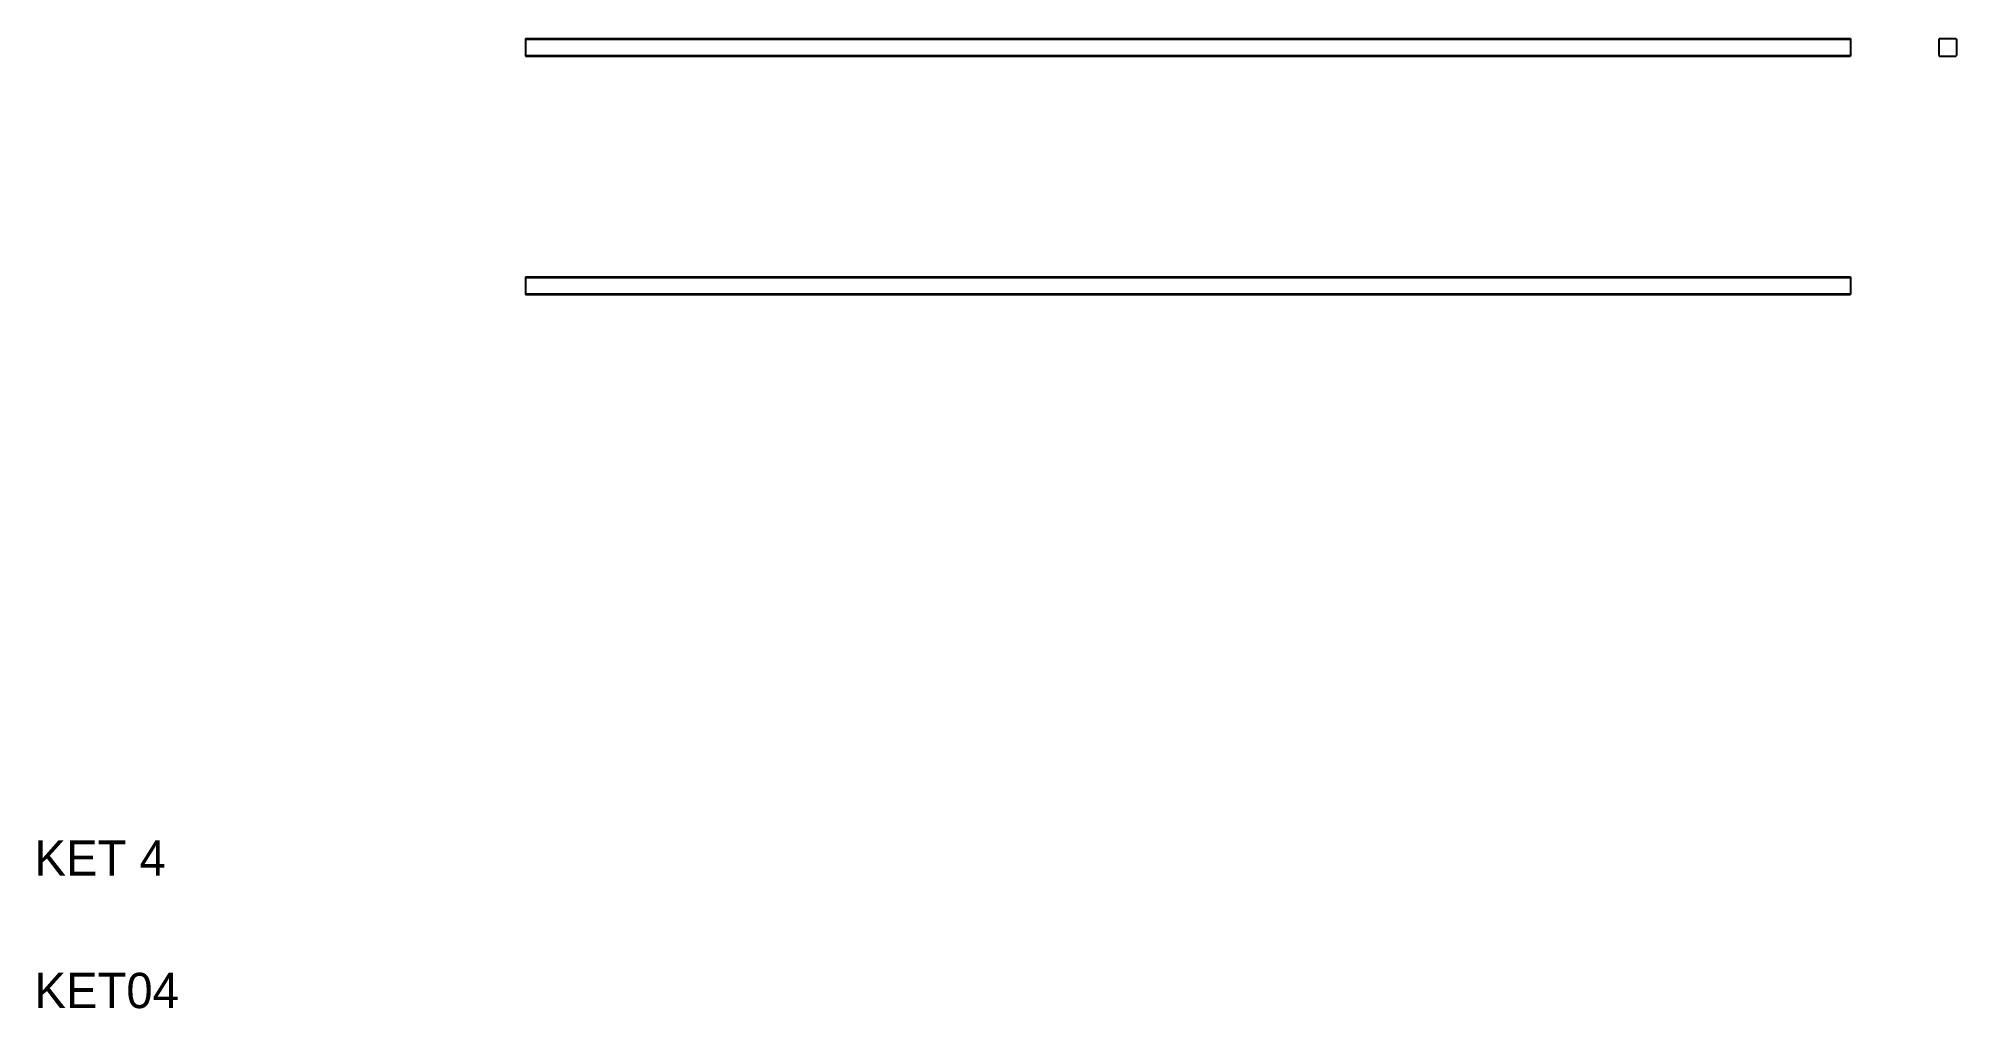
# Model space of a CAD drawing. Extents: x 21 to 455, y 20 to 240.
import ezdxf

# ---------------------------------------------------------------- set-up
doc = ezdxf.new("R2010")
doc.units = 0
doc.layers.get('0').update_dxf_attribs({"linetype": 'CONTINUOUS'})

msp = doc.modelspace()

# ---------------------------------------------------------------- linework, layer by layer
for p, q in [((131.21, 239.62), (431.21, 239.62)), ((131.21, 239.62), (131.21, 235.62)), ((431.21, 239.62), (431.21, 235.62)), ((451.37, 239.62), (451.21, 239.46)), ((451.21, 239.46), (451.21, 235.78)), ((451.37, 239.62), (455.05, 239.62)), ((455.05, 239.62), (455.21, 239.46)), ((455.21, 239.46), (455.21, 235.78)), ((131.21, 235.62), (431.21, 235.62)), ((451.21, 235.78), (451.37, 235.62)), ((451.37, 235.62), (455.05, 235.62)), ((455.05, 235.62), (455.21, 235.78)), ((131.21, 185.62), (431.21, 185.62)), ((131.21, 185.62), (131.21, 181.62)), ((431.21, 185.62), (431.21, 181.62)), ((131.21, 181.62), (431.21, 181.62))]:
    msp.add_line(p, q)
at = {"color": 3, "linetype": 'CONTINUOUS'}
for p, q in [((131.21, 239.46), (431.21, 239.46)), ((131.21, 235.78), (431.21, 235.78)), ((131.21, 185.46), (431.21, 185.46)), ((131.21, 181.78), (431.21, 181.78))]:
    msp.add_line(p, q, dxfattribs=at)

# ---------------------------------------------------------------- texts
for s, p in [('KET 4', (20, 50)), ('KET04', (20, 20))]:
    msp.add_text(s, height=8).set_placement(p)

doc.saveas('drawing.dxf')
